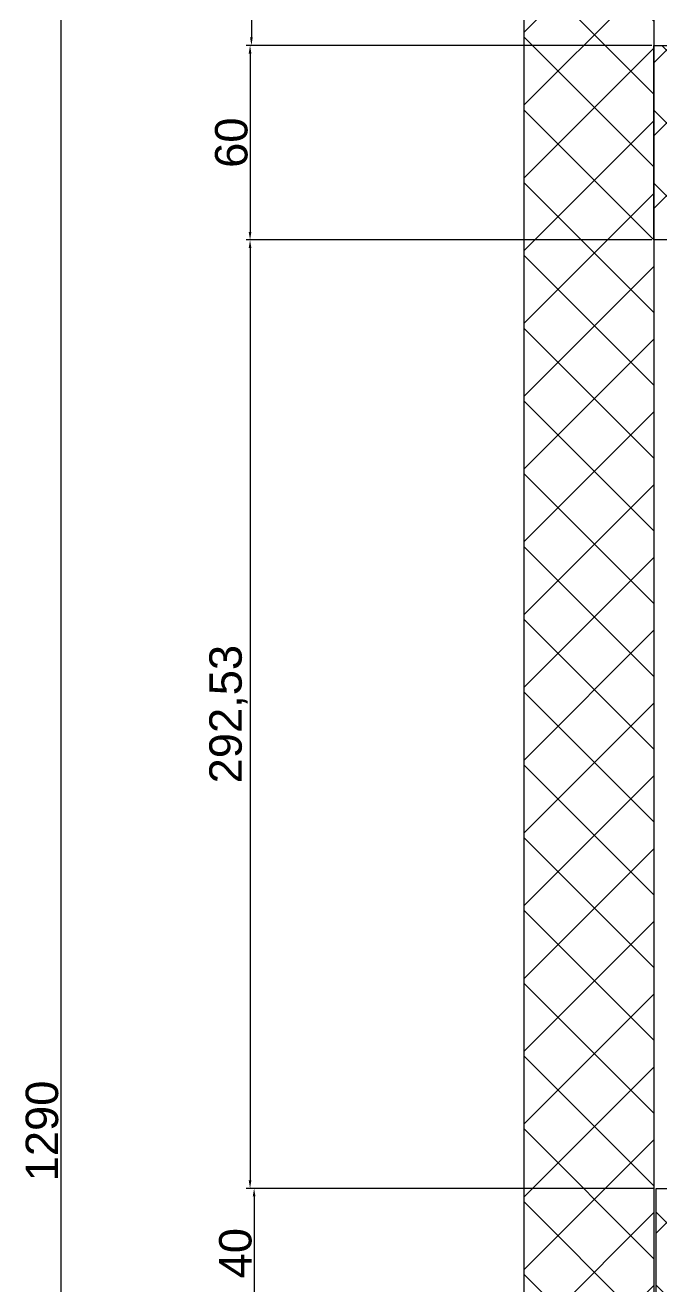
# Model space of a CAD drawing. Header units: millimetres. Extents: x 2205 to 3814, y 620 to 2277.
# Drawn here: x 2868 to 3064.4, y 1456.1 to 1845.3 of the extents above; entities that cross this region are included whole.
import ezdxf

# ---------------------------------------------------------------- set-up
doc = ezdxf.new("R2010")
doc.units = ezdxf.units.MM
doc.layers.add('EL-achurados', color=7, linetype='Continuous', lineweight=9)
doc.layers.add('EL-componentes', color=7, linetype='Continuous', lineweight=25)
doc.styles.get("Standard").update_dxf_attribs({"font": 'arial.ttf'})
doc.dimstyles.new('ISO-25', dxfattribs={"dimtxt": 2.5, "dimasz": 2.5, "dimexe": 1.25, "dimexo": 0.625, "dimtad": 1, "dimtxsty": 'Standard', "dimcen": 2.5, "dimadec": 0, "dimazin": 0, "dimtfac": 1, "dimtmove": 0, "dimatfit": 3, "dimfxl": 1, "dimarcsym": 0})

# ---------------------------------------------------------------- blocks, each defined once
blk = doc.blocks.new('*U32')
at = {"layer": 'EL-achurados'}
h = blk.add_hatch(dxfattribs=at)
h.set_pattern_fill('ANSI37', color=256, scale=5)
h.set_pattern_definition([(45, (-3556.94, -1592.605), (-11.22532, 11.22532), []), (135, (-3556.94, -1592.605), (-11.22532, -11.22532), [])])
h.paths.add_polyline_path([(0, 0), (40, 0), (40, -1290), (0, -1290)])
at = {"layer": 'EL-componentes'}
blk.add_lwpolyline([(0, 0), (40, 0), (40, -1290), (0, -1290)], close=True, dxfattribs=at)
blk = doc.blocks.new('*U33')
at = {"layer": 'EL-achurados'}
h = blk.add_hatch(dxfattribs=at)
h.set_pattern_fill('ANSI37', color=256, scale=5)
h.set_pattern_definition([(45, (-3422.44, -362.605), (-11.22532, 11.22532), []), (135, (-3422.44, -362.605), (-11.22532, -11.22532), [])])
h.paths.add_polyline_path([(0, 0), (174.5, 0), (174.5, -60), (0, -60)])
at = {"layer": 'EL-componentes'}
blk.add_lwpolyline([(0, 0), (174.5, 0), (174.5, -60), (0, -60)], close=True, dxfattribs=at)
blk = doc.blocks.new('*U35')
at = {"layer": 'EL-achurados'}
h = blk.add_hatch(dxfattribs=at)
h.set_pattern_fill('ANSI37', color=256, scale=5)
h.set_pattern_definition([(45, (-3422.403, -342.605), (-11.22532, 11.22532), []), (135, (-3422.403, -342.605), (-11.22532, -11.22532), [])])
h.paths.add_polyline_path([(0, 0), (174.54, 0), (174.54, -40), (0, -40)])
at = {"layer": 'EL-componentes'}
blk.add_lwpolyline([(0, 0), (174.54, 0), (174.54, -40), (0, -40)], close=True, dxfattribs=at)
blk = doc.blocks.new('*D55')
at = {"color": 0, "lineweight": -2, "transparency": 16777216}
for p, q in [((3062, 1486.5), (2937.33, 1486.5)), ((2938.58, 1484), (2938.58, 1449)), ((3061.26, 1446.5), (2937.33, 1446.5))]:
    blk.add_line(p, q, dxfattribs=at)
at = {"color": 0, "transparency": 16777216}
for points in [[(2938.16, 1484), (2939, 1484), (2938.58, 1486.5)], [(2938.16, 1449), (2939, 1449), (2938.58, 1446.5)]]:
    blk.add_solid(points, dxfattribs=at)
at = {"layer": 'Defpoints', "color": 0, "transparency": 16777216}
for p in [(3062.63, 1486.5), (2938.58, 1446.5), (3061.89, 1446.5)]:
    blk.add_point(p, dxfattribs=at)
at = {"color": 0, "transparency": 16777216, "insert": (2932.85, 1466.5), "char_height": 2.5, "attachment_point": 5, "rotation": 90}
blk.add_mtext('{\\H4x;40}', dxfattribs=at)
blk = doc.blocks.new('*D56')
at = {"color": 0, "lineweight": -2, "transparency": 16777216}
for p, q in [((3061.26, 1779.04), (2936.08, 1779.04)), ((2937.33, 1776.54), (2937.33, 1489)), ((3062, 1486.5), (2936.08, 1486.5))]:
    blk.add_line(p, q, dxfattribs=at)
at = {"color": 0, "transparency": 16777216}
for points in [[(2936.91, 1776.54), (2937.75, 1776.54), (2937.33, 1779.04)], [(2936.91, 1489), (2937.75, 1489), (2937.33, 1486.5)]]:
    blk.add_solid(points, dxfattribs=at)
at = {"layer": 'Defpoints', "color": 0, "transparency": 16777216}
for p in [(3061.89, 1779.04), (2937.33, 1486.5), (3062.63, 1486.5)]:
    blk.add_point(p, dxfattribs=at)
at = {"color": 0, "transparency": 16777216, "insert": (2930.69, 1632.77), "char_height": 2.5, "attachment_point": 5, "rotation": 90}
blk.add_mtext('{\\H4x;292,53}', dxfattribs=at)
blk = doc.blocks.new('*D57')
at = {"color": 0, "lineweight": -2, "transparency": 16777216}
for p, q in [((3061.26, 1839.04), (2936.08, 1839.04)), ((2937.33, 1836.54), (2937.33, 1781.54)), ((3061.26, 1779.04), (2936.08, 1779.04))]:
    blk.add_line(p, q, dxfattribs=at)
at = {"color": 0, "transparency": 16777216}
for points in [[(2936.91, 1836.54), (2937.75, 1836.54), (2937.33, 1839.04)], [(2936.91, 1781.54), (2937.75, 1781.54), (2937.33, 1779.04)]]:
    blk.add_solid(points, dxfattribs=at)
at = {"layer": 'Defpoints', "color": 0, "transparency": 16777216}
for p in [(3061.89, 1839.04), (2937.33, 1779.04), (3061.89, 1779.04)]:
    blk.add_point(p, dxfattribs=at)
at = {"color": 0, "transparency": 16777216, "insert": (2931.6, 1809.04), "char_height": 2.5, "attachment_point": 5, "rotation": 90}
blk.add_mtext('{\\H4x;60}', dxfattribs=at)
blk = doc.blocks.new('*D59')
at = {"color": 0, "lineweight": -2, "transparency": 16777216}
for p, q in [((3061.26, 2109.2), (2936.5, 2109.2)), ((2937.75, 2106.7), (2937.75, 1841.54)), ((3061.26, 1839.04), (2936.5, 1839.04))]:
    blk.add_line(p, q, dxfattribs=at)
at = {"color": 0, "transparency": 16777216}
for points in [[(2937.33, 2106.7), (2938.16, 2106.7), (2937.75, 2109.2)], [(2937.33, 1841.54), (2938.16, 1841.54), (2937.75, 1839.04)]]:
    blk.add_solid(points, dxfattribs=at)
at = {"layer": 'Defpoints', "color": 0, "transparency": 16777216}
for p in [(3061.89, 2109.2), (2937.75, 1839.04), (3061.89, 1839.04)]:
    blk.add_point(p, dxfattribs=at)
at = {"color": 0, "transparency": 16777216, "insert": (2931.11, 1974.12), "char_height": 2.5, "attachment_point": 5, "rotation": 90}
blk.add_mtext('{\\H4x;270,17}', dxfattribs=at)
blk = doc.blocks.new('*D61')
at = {"color": 0, "lineweight": -2, "transparency": 16777216}
for p, q in [((3021.26, 2149.2), (2877.67, 2149.2)), ((2878.92, 2146.7), (2878.92, 861.7)), ((3021.26, 859.2), (2877.67, 859.2))]:
    blk.add_line(p, q, dxfattribs=at)
at = {"color": 0, "transparency": 16777216}
for points in [[(2878.5, 2146.7), (2879.33, 2146.7), (2878.92, 2149.2)], [(2878.5, 861.7), (2879.33, 861.7), (2878.92, 859.2)]]:
    blk.add_solid(points, dxfattribs=at)
at = {"layer": 'Defpoints', "color": 0, "transparency": 16777216}
for p in [(3021.89, 2149.2), (2878.92, 859.2), (3021.89, 859.2)]:
    blk.add_point(p, dxfattribs=at)
at = {"color": 0, "transparency": 16777216, "insert": (2873.18, 1504.2), "char_height": 2.5, "attachment_point": 5, "rotation": 90}
blk.add_mtext('{\\H4x;1290}', dxfattribs=at)

msp = doc.modelspace()

# ---------------------------------------------------------------- linework, layer by layer
at = {"color": 242, "true_color": 0xcd2027}
msp.add_lwpolyline([(3021.889, 2149.203), (3577.093, 2149.203), (3577.093, 743.825), (3021.889, 750.391)], close=True, dxfattribs=at)

# ---------------------------------------------------------------- block references
at = {"color": 1, "linetype": 'Continuous', "lineweight": 25}
for name, p in [('*U32', (3021.889, 2149.203)), ('*U33', (3061.889, 1839.036)), ('*U35', (3062.628, 1486.503))]:
    msp.add_blockref(name, p, dxfattribs=at)

# ---------------------------------------------------------------- dimensions: what is measured, and where the dimension line sits
for base, p1, p2, picture, middle in [((2878.916, 859.203), (3021.889, 2149.203), (3021.889, 859.203), '*D61', (2873.185, 1504.203)), ((2937.746, 1839.036), (3061.889, 2109.203), (3061.889, 1839.036), '*D59', (2931.111, 1974.119)), ((2937.329, 1779.036), (3061.889, 1839.036), (3061.889, 1779.036), '*D57', (2931.598, 1809.036)), ((2937.329, 1486.503), (3061.889, 1779.036), (3062.628, 1486.503), '*D56', (2930.694, 1632.769)), ((2938.579, 1446.503), (3062.628, 1486.503), (3061.889, 1446.503), '*D55', (2932.848, 1466.503))]:
    dim = msp.add_linear_dim(base=base, p1=p1, p2=p2, angle=90, text='{\\H4x;<>}', dimstyle='ISO-25')
    dim.commit()
    dim.dimension.update_dxf_attribs({"geometry": picture, "text_midpoint": middle})

doc.saveas('drawing.dxf')
